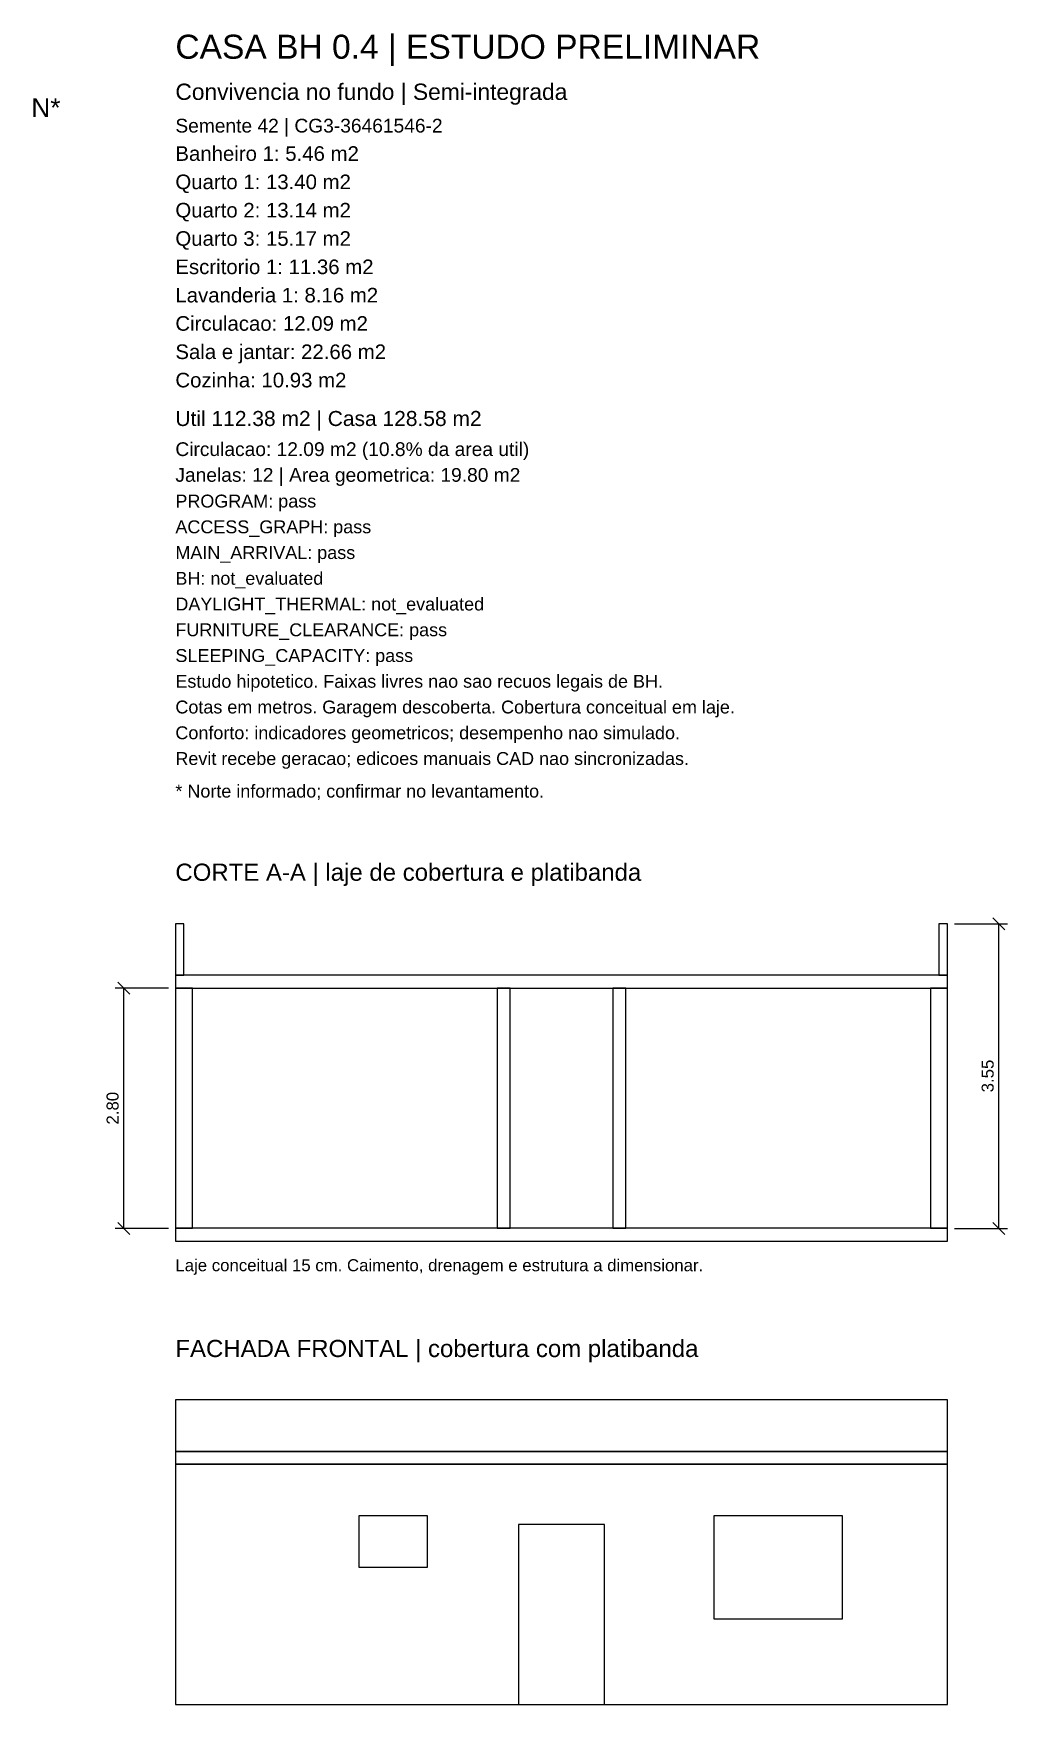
# Model space of a CAD drawing. Header units: millimetres. Extents: x 41850 to 67773, y -316 to 31479.
# Drawn here: x 56419 to 67773, y 12004 to 31479 of the extents above; entities that cross this region are included whole.
import ezdxf

# ---------------------------------------------------------------- set-up
doc = ezdxf.new("R2010")
doc.units = ezdxf.units.MM
doc.header["$MEASUREMENT"] = 0
for name, color, linetype in [('CASA_COBERTURA', 2, 'Continuous'), ('CASA_COTAS', 6, 'Continuous'), ('CASA_ESTUDO', 8, 'Continuous'), ('CASA_TEXTOS', 7, 'Continuous')]:
    doc.layers.add(name, color=color, linetype=linetype)
doc.styles.get("Standard").update_dxf_attribs({"font": 'arial.ttf'})
doc.dimstyles.get("Standard").update_dxf_attribs({"dimtxt": 0.18, "dimasz": 0.18, "dimexe": 0.18, "dimexo": 0.0625, "dimgap": 0.09, "dimtad": 0, "dimtih": 1, "dimtoh": 1, "dimdec": 4, "dimzin": 0, "dimdsep": 46, "dimtxsty": 'Standard', "dimcen": 0.09, "dimadec": 0, "dimazin": 0, "dimtfac": 1, "dimtdec": 4, "dimtofl": 0, "dimtmove": 0, "dimatfit": 3, "dimfxl": 1, "dimtolj": 1, "dimtzin": 0, "dimarcsym": 0})

# ---------------------------------------------------------------- blocks, each defined once
blk = doc.blocks.new('*D24')
at = {"layer": 'CASA_COTAS', "color": 0, "lineweight": -2, "transparency": 16777216}
for p, q in [((57993, 20354), (57373, 20354)), ((57543, 20284), (57403, 20424)), ((57473, 17554), (57473, 20354)), ((57993, 17554), (57373, 17554)), ((57543, 17484), (57403, 17624))]:
    blk.add_line(p, q, dxfattribs=at)
at = {"layer": 'Defpoints', "color": 0, "transparency": 16777216}
for p in [(57473, 20354), (58073, 20354), (58073, 17554)]:
    blk.add_point(p, dxfattribs=at)
at = {"layer": 'CASA_COTAS', "color": 0, "transparency": 16777216, "insert": (57342, 18954), "char_height": 140, "attachment_point": 5, "rotation": 90}
blk.add_mtext('\\A1;2.80', dxfattribs=at)
blk = doc.blocks.new('*D25')
at = {"layer": 'CASA_COTAS', "color": 0, "lineweight": -2, "transparency": 16777216}
for p, q in [((67153, 21104), (67773, 21104)), ((67743, 21034), (67603, 21174)), ((67673, 17554), (67673, 21104)), ((67153, 17554), (67773, 17554)), ((67743, 17484), (67603, 17624))]:
    blk.add_line(p, q, dxfattribs=at)
at = {"layer": 'Defpoints', "color": 0, "transparency": 16777216}
for p in [(67073, 21104), (67673, 21104), (67073, 17554)]:
    blk.add_point(p, dxfattribs=at)
at = {"layer": 'CASA_COTAS', "color": 0, "transparency": 16777216, "insert": (67542, 19329), "char_height": 140, "attachment_point": 5, "rotation": 90}
blk.add_mtext('\\A1;3.55', dxfattribs=at)
blk = doc.blocks.new('*D49')
at = {"layer": 'CASA_COTAS', "color": 0, "lineweight": -2, "transparency": 16777216}
for p, q in [((57993, 20354), (57373, 20354)), ((57543, 20284), (57403, 20424)), ((57473, 17554), (57473, 20354)), ((57993, 17554), (57373, 17554)), ((57543, 17484), (57403, 17624))]:
    blk.add_line(p, q, dxfattribs=at)
at = {"layer": 'Defpoints', "color": 0, "transparency": 16777216}
for p in [(57473, 20354), (58073, 20354), (58073, 17554)]:
    blk.add_point(p, dxfattribs=at)
at = {"layer": 'CASA_COTAS', "color": 0, "transparency": 16777216, "insert": (57342, 18954), "char_height": 140, "attachment_point": 5, "rotation": 90}
blk.add_mtext('\\A1;2.80', dxfattribs=at)
blk = doc.blocks.new('*D50')
at = {"layer": 'CASA_COTAS', "color": 0, "lineweight": -2, "transparency": 16777216}
for p, q in [((67153, 21104), (67773, 21104)), ((67743, 21034), (67603, 21174)), ((67673, 17554), (67673, 21104)), ((67153, 17554), (67773, 17554)), ((67743, 17484), (67603, 17624))]:
    blk.add_line(p, q, dxfattribs=at)
at = {"layer": 'Defpoints', "color": 0, "transparency": 16777216}
for p in [(67073, 21104), (67673, 21104), (67073, 17554)]:
    blk.add_point(p, dxfattribs=at)
at = {"layer": 'CASA_COTAS', "color": 0, "transparency": 16777216, "insert": (67542, 19329), "char_height": 140, "attachment_point": 5, "rotation": 90}
blk.add_mtext('\\A1;3.55', dxfattribs=at)

msp = doc.modelspace()

# ---------------------------------------------------------------- linework, layer by layer
at = {"layer": 'CASA_COBERTURA'}
for points in [[(58073.422455, 20504.189711), (58173.422455, 20504.189711), (58173.422455, 21104.189711), (58073.422455, 21104.189711)], [(58073.422455, 20504.189711), (58173.422455, 20504.189711), (58173.422455, 21104.189711), (58073.422455, 21104.189711)], [(66973.422455, 20504.189711), (67073.422455, 20504.189711), (67073.422455, 21104.189711), (66973.422455, 21104.189711)], [(66973.422455, 20504.189711), (67073.422455, 20504.189711), (67073.422455, 21104.189711), (66973.422455, 21104.189711)], [(58073.422455, 20354.189711), (67073.422455, 20354.189711), (67073.422455, 20504.189711), (58073.422455, 20504.189711)], [(58073.422455, 20354.189711), (67073.422455, 20354.189711), (67073.422455, 20504.189711), (58073.422455, 20504.189711)], [(58073.422455, 14954.189711), (67073.422455, 14954.189711), (67073.422455, 15554.189711), (58073.422455, 15554.189711)], [(58073.422455, 14954.189711), (67073.422455, 14954.189711), (67073.422455, 15554.189711), (58073.422455, 15554.189711)], [(58073.422455, 14804.189711), (67073.422455, 14804.189711), (67073.422455, 14954.189711), (58073.422455, 14954.189711)], [(58073.422455, 14804.189711), (67073.422455, 14804.189711), (67073.422455, 14954.189711), (58073.422455, 14954.189711)]]:
    msp.add_lwpolyline(points, close=True, dxfattribs=at)
at = {"layer": 'CASA_ESTUDO'}
for points in [[(58073.422455, 17554.189711), (58273.422455, 17554.189711), (58273.422455, 20354.189711), (58073.422455, 20354.189711)], [(58073.422455, 17554.189711), (58273.422455, 17554.189711), (58273.422455, 20354.189711), (58073.422455, 20354.189711)], [(61823.954581, 17554.189711), (61973.954581, 17554.189711), (61973.954581, 20354.189711), (61823.954581, 20354.189711)], [(61823.954581, 17554.189711), (61973.954581, 17554.189711), (61973.954581, 20354.189711), (61823.954581, 20354.189711)], [(63173.954581, 17554.189711), (63323.954581, 17554.189711), (63323.954581, 20354.189711), (63173.954581, 20354.189711)], [(63173.954581, 17554.189711), (63323.954581, 17554.189711), (63323.954581, 20354.189711), (63173.954581, 20354.189711)], [(66873.422455, 17554.189711), (67073.422455, 17554.189711), (67073.422455, 20354.189711), (66873.422455, 20354.189711)], [(66873.422455, 17554.189711), (67073.422455, 17554.189711), (67073.422455, 20354.189711), (66873.422455, 20354.189711)], [(58073.422455, 17404.189711), (67073.422455, 17404.189711), (67073.422455, 17554.189711), (58073.422455, 17554.189711)], [(58073.422455, 17404.189711), (67073.422455, 17404.189711), (67073.422455, 17554.189711), (58073.422455, 17554.189711)], [(58073.422455, 12004.189711), (67073.422455, 12004.189711), (67073.422455, 14804.189711), (58073.422455, 14804.189711)], [(58073.422455, 12004.189711), (67073.422455, 12004.189711), (67073.422455, 14804.189711), (58073.422455, 14804.189711)], [(60211.454581, 13604.189711), (61011.454581, 13604.189711), (61011.454581, 14204.189711), (60211.454581, 14204.189711)], [(60211.454581, 13604.189711), (61011.454581, 13604.189711), (61011.454581, 14204.189711), (60211.454581, 14204.189711)], [(62073.954581, 12004.189711), (63073.954581, 12004.189711), (63073.954581, 14104.189711), (62073.954581, 14104.189711)], [(62073.954581, 12004.189711), (63073.954581, 12004.189711), (63073.954581, 14104.189711), (62073.954581, 14104.189711)], [(64348.688518, 13004.189711), (65848.688518, 13004.189711), (65848.688518, 14204.189711), (64348.688518, 14204.189711)], [(64348.688518, 13004.189711), (65848.688518, 13004.189711), (65848.688518, 14204.189711), (64348.688518, 14204.189711)]]:
    msp.add_lwpolyline(points, close=True, dxfattribs=at)

# ---------------------------------------------------------------- texts
at = {"layer": 'CASA_TEXTOS'}
for s, height, p in [('CASA BH 0.4 | ESTUDO PRELIMINAR', 280, (58073.422455, 31184.189711)), ('CASA BH 0.4 | ESTUDO PRELIMINAR', 280, (58073.422455, 31184.189711)), ('Convivencia no fundo | Semi-integrada', 190, (58073.422455, 30704.189711)), ('Convivencia no fundo | Semi-integrada', 190, (58073.422455, 30704.189711)), ('N*', 220, (56393.422455, 30504.189711)), ('N*', 220, (56393.422455, 30504.189711)), ('Semente 42 | CG3-36461546-2', 160, (58073.422455, 30324.189711)), ('Semente 42 | CG3-36461546-2', 160, (58073.422455, 30324.189711)), ('Banheiro 1: 5.46 m2', 170, (58073.422455, 29994.189711)), ('Banheiro 1: 5.46 m2', 170, (58073.422455, 29994.189711)), ('Quarto 1: 13.40 m2', 170, (58073.422455, 29664.189711)), ('Quarto 1: 13.40 m2', 170, (58073.422455, 29664.189711)), ('Quarto 2: 13.14 m2', 170, (58073.422455, 29334.189711)), ('Quarto 2: 13.14 m2', 170, (58073.422455, 29334.189711)), ('Quarto 3: 15.17 m2', 170, (58073.422455, 29004.189711)), ('Quarto 3: 15.17 m2', 170, (58073.422455, 29004.189711)), ('Escritorio 1: 11.36 m2', 170, (58073.422455, 28674.189711)), ('Escritorio 1: 11.36 m2', 170, (58073.422455, 28674.189711)), ('Lavanderia 1: 8.16 m2', 170, (58073.422455, 28344.189711)), ('Lavanderia 1: 8.16 m2', 170, (58073.422455, 28344.189711)), ('Circulacao: 12.09 m2', 170, (58073.422455, 28014.189711)), ('Circulacao: 12.09 m2', 170, (58073.422455, 28014.189711)), ('Sala e jantar: 22.66 m2', 170, (58073.422455, 27684.189711)), ('Sala e jantar: 22.66 m2', 170, (58073.422455, 27684.189711)), ('Cozinha: 10.93 m2', 170, (58073.422455, 27354.189711)), ('Cozinha: 10.93 m2', 170, (58073.422455, 27354.189711)), ('Util 112.38 m2 | Casa 128.58 m2', 175, (58073.422455, 26904.189711)), ('Util 112.38 m2 | Casa 128.58 m2', 175, (58073.422455, 26904.189711)), ('Circulacao: 12.09 m2 (10.8% da area util)', 160, (58073.422455, 26554.189711)), ('Circulacao: 12.09 m2 (10.8% da area util)', 160, (58073.422455, 26554.189711)), ('Janelas: 12 | Area geometrica: 19.80 m2', 160, (58073.422455, 26254.189711)), ('Janelas: 12 | Area geometrica: 19.80 m2', 160, (58073.422455, 26254.189711)), ('PROGRAM: pass', 150, (58073.422455, 25954.189711)), ('PROGRAM: pass', 150, (58073.422455, 25954.189711)), ('ACCESS_GRAPH: pass', 150, (58073.422455, 25654.189711)), ('ACCESS_GRAPH: pass', 150, (58073.422455, 25654.189711)), ('MAIN_ARRIVAL: pass', 150, (58073.422455, 25354.189711)), ('MAIN_ARRIVAL: pass', 150, (58073.422455, 25354.189711)), ('BH: not_evaluated', 150, (58073.422455, 25054.189711)), ('BH: not_evaluated', 150, (58073.422455, 25054.189711)), ('DAYLIGHT_THERMAL: not_evaluated', 150, (58073.422455, 24754.189711)), ('DAYLIGHT_THERMAL: not_evaluated', 150, (58073.422455, 24754.189711)), ('FURNITURE_CLEARANCE: pass', 150, (58073.422455, 24454.189711)), ('FURNITURE_CLEARANCE: pass', 150, (58073.422455, 24454.189711)), ('SLEEPING_CAPACITY: pass', 150, (58073.422455, 24154.189711)), ('SLEEPING_CAPACITY: pass', 150, (58073.422455, 24154.189711)), ('Estudo hipotetico. Faixas livres nao sao recuos legais de BH.', 150, (58073.422455, 23854.189711)), ('Estudo hipotetico. Faixas livres nao sao recuos legais de BH.', 150, (58073.422455, 23854.189711)), ('Cotas em metros. Garagem descoberta. Cobertura conceitual em laje.', 150, (58073.422455, 23554.189711)), ('Cotas em metros. Garagem descoberta. Cobertura conceitual em laje.', 150, (58073.422455, 23554.189711)), ('Conforto: indicadores geometricos; desempenho nao simulado.', 150, (58073.422455, 23254.189711)), ('Conforto: indicadores geometricos; desempenho nao simulado.', 150, (58073.422455, 23254.189711)), ('Revit recebe geracao; edicoes manuais CAD nao sincronizadas.', 150, (58073.422455, 22954.189711)), ('Revit recebe geracao; edicoes manuais CAD nao sincronizadas.', 150, (58073.422455, 22954.189711)), ('* Norte informado; confirmar no levantamento.', 150, (58073.422455, 22574.189711)), ('* Norte informado; confirmar no levantamento.', 150, (58073.422455, 22574.189711)), ('CORTE A-A | laje de cobertura e platibanda', 200, (58073.422455, 21604.189711)), ('CORTE A-A | laje de cobertura e platibanda', 200, (58073.422455, 21604.189711)), ('Laje conceitual 15 cm. Caimento, drenagem e estrutura a dimensionar.', 140, (58073.422455, 17054.189711)), ('Laje conceitual 15 cm. Caimento, drenagem e estrutura a dimensionar.', 140, (58073.422455, 17054.189711)), ('FACHADA FRONTAL | cobertura com platibanda', 200, (58073.422455, 16054.189711)), ('FACHADA FRONTAL | cobertura com platibanda', 200, (58073.422455, 16054.189711))]:
    msp.add_text(s, height=height, dxfattribs=at).set_placement(p)

# ---------------------------------------------------------------- dimensions: what is measured, and where the dimension line sits
at = {"layer": 'CASA_COTAS'}
for base, p1, p2, picture, middle in [((67673.422455, 21104.189711), (67073.422455, 17554.189711), (67073.422455, 21104.189711), '*D25', (67541.894488, 19329.189711)), ((67673.422455, 21104.189711), (67073.422455, 17554.189711), (67073.422455, 21104.189711), '*D50', (67541.894488, 19329.189711)), ((57473.422455, 20354.189711), (58073.422455, 17554.189711), (58073.422455, 20354.189711), '*D24', (57341.942237, 18954.189711)), ((57473.422455, 20354.189711), (58073.422455, 17554.189711), (58073.422455, 20354.189711), '*D49', (57341.942237, 18954.189711))]:
    dim = msp.add_linear_dim(base=base, p1=p1, p2=p2, angle=90, dimstyle='Standard', override={"dimtxt": 140, "dimasz": 120, "dimexe": 100, "dimexo": 80, "dimgap": 60, "dimtad": 1, "dimtih": 0, "dimtoh": 0, "dimdec": 2, "dimlfac": 0.001, "dimpost": '<>', "dimtsz": 70}, dxfattribs=at)
    dim.commit()
    dim.dimension.update_dxf_attribs({"geometry": picture, "text_midpoint": middle})

doc.saveas('drawing.dxf')
